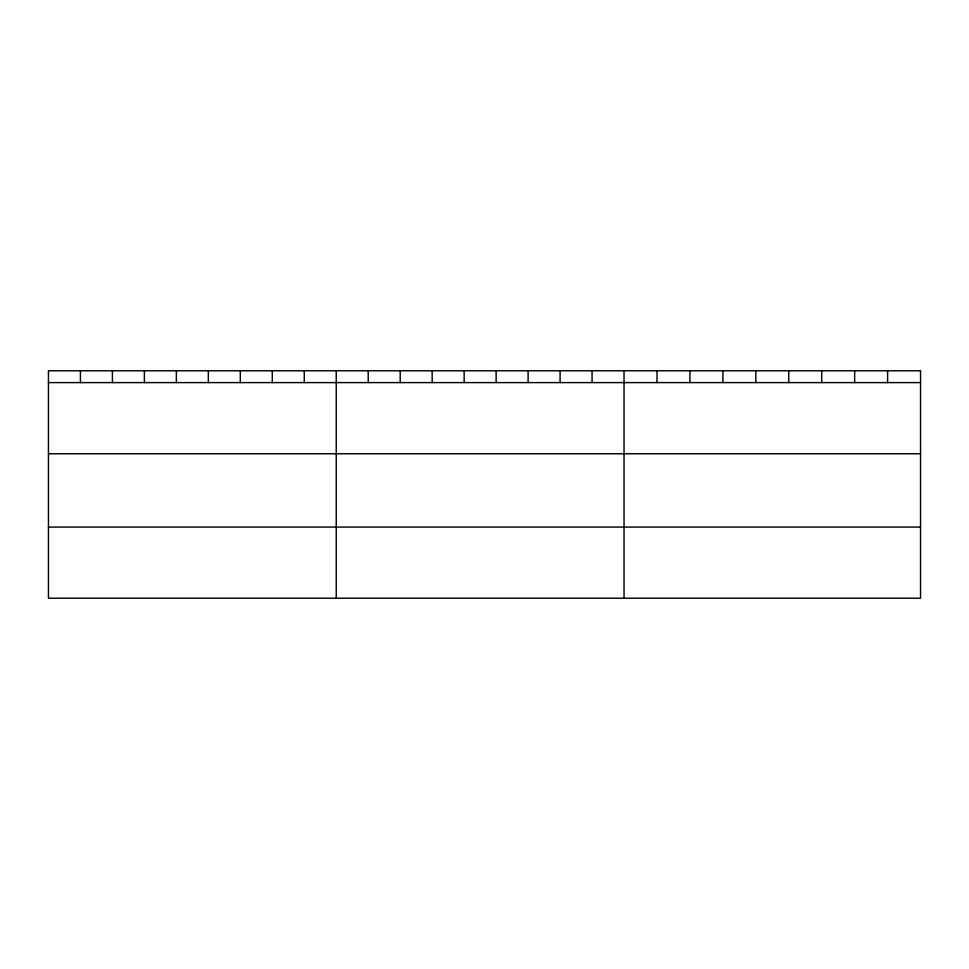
<?xml version="1.0" encoding="UTF-8"?>
<svg xmlns="http://www.w3.org/2000/svg" width="969" height="969" viewBox="0 0 969 969"><rect width="100%" height="100%" fill="white"/><g stroke="black" fill="none" stroke-linecap="round" stroke-linejoin="round"><path stroke-width="1.45" d="M48.45 382.598L920.55 382.598M48.45 453.758L920.55 453.758M48.45 527.075L920.55 527.075M887.604 370.776L887.604 382.598M854.658 370.776L854.658 382.598M821.712 370.776L821.712 382.598M788.766 370.776L788.766 382.598M755.82 370.776L755.82 382.598M722.874 370.776L722.874 382.598M689.928 370.776L689.928 382.598M656.982 370.776L656.982 382.598M624.036 370.776L624.036 598.224M592.059 370.776L592.059 382.598M560.082 370.776L560.082 382.598M528.105 370.776L528.105 382.598M496.128 370.776L496.128 382.598M464.151 370.776L464.151 382.598M432.174 370.776L432.174 382.598M400.197 370.776L400.197 382.598M368.22 370.776L368.22 382.598M336.243 370.776L336.243 598.224M304.266 370.776L304.266 382.598M272.289 370.776L272.289 382.598M240.312 370.776L240.312 382.598M208.335 370.776L208.335 382.598M176.358 370.776L176.358 382.598M144.381 370.776L144.381 382.598M112.404 370.776L112.404 382.598M80.427 370.776L80.427 382.598M920.55 370.776L48.45 370.776L48.45 598.224L920.55 598.224L920.55 370.776"/></g></svg>
